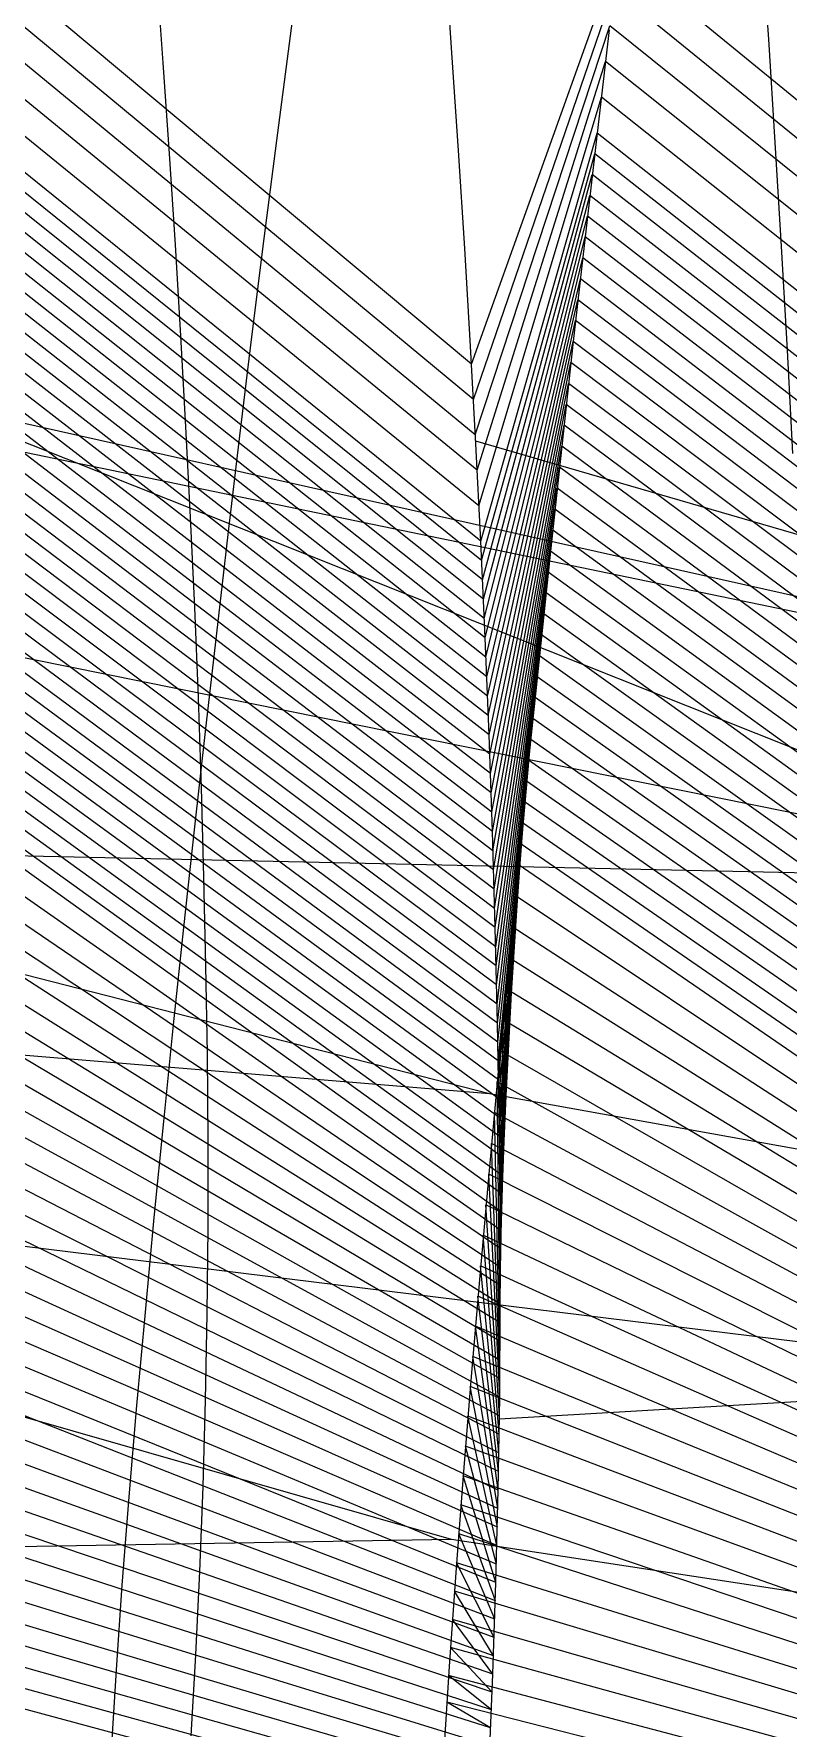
# Model space of a CAD drawing. Extents: x -483 to 483, y 0 to 271.
# Drawn here: x -414.9 to -370.7, y 99.7 to 199.1 of the extents above; entities that cross this region are included whole.
import ezdxf

# ---------------------------------------------------------------- set-up
doc = ezdxf.new("R2010")
doc.units = 0

msp = doc.modelspace()

# ---------------------------------------------------------------- linework, layer by layer
at = {"layer": 'default', "color": 3, "linetype": 'CONTINUOUS'}
for p, q in [((-371.802, 198.783, 120.406), (-372.206, 204.829, 119.873)), ((-390.377, 197.969, 135.209), (-390.777, 203.671, 134.748)), ((-407.31, 197.388, 150.44), (-407.693, 202.695, 150.048)), ((-371.413, 192.711, 120.918), (-371.802, 198.783, 120.406)), ((-389.992, 192.244, 135.653), (-390.377, 197.969, 135.209)), ((-406.943, 192.058, 150.816), (-407.31, 197.388, 150.44)), ((-406.597, 186.712, 151.171), (-406.943, 192.058, 150.816)), ((-389.629, 186.501, 136.072), (-389.992, 192.244, 135.653)), ((-371.045, 186.621, 121.403), (-371.413, 192.711, 120.918)), ((-406.273, 181.372, 151.502), (-406.597, 186.712, 151.171)), ((-389.288, 180.764, 136.465), (-389.629, 186.501, 136.072)), ((-370.699, 180.536, 121.859), (-371.045, 186.621, 121.403)), ((-405.976, 176.046, 151.806), (-406.273, 181.372, 151.502)), ((-388.974, 175.042, 136.827), (-389.288, 180.764, 136.465)), ((-370.38, 174.469, 122.28), (-370.699, 180.536, 121.859)), ((-405.706, 170.739, 152.083), (-405.976, 176.046, 151.806)), ((-388.688, 169.341, 137.157), (-388.974, 175.042, 136.827)), ((-405.464, 165.448, 152.33), (-405.706, 170.739, 152.083)), ((-388.43, 163.656, 137.454), (-388.688, 169.341, 137.157)), ((-405.252, 160.163, 152.547), (-405.464, 165.448, 152.33)), ((-388.202, 157.978, 137.717), (-388.43, 163.656, 137.454)), ((-405.071, 154.887, 152.732), (-405.252, 160.163, 152.547)), ((-388.005, 152.309, 137.944), (-388.202, 157.978, 137.717)), ((-404.921, 149.634, 152.886), (-405.071, 154.887, 152.732)), ((-387.839, 146.665, 138.135), (-388.005, 152.309, 137.944)), ((-404.804, 144.423, 153.006), (-404.921, 149.634, 152.886)), ((-387.708, 141.065, 138.286), (-387.839, 146.665, 138.135)), ((-404.723, 139.265, 153.089), (-404.804, 144.423, 153.006)), ((-387.612, 135.523, 138.397), (-387.708, 141.065, 138.286)), ((-404.679, 134.158, 153.134), (-404.723, 139.265, 153.089)), ((-387.554, 130.034, 138.464), (-387.612, 135.523, 138.397)), ((-404.679, 129.077, 153.133), (-404.679, 134.158, 153.134)), ((-387.541, 124.574, 138.479), (-387.554, 130.034, 138.464)), ((-404.727, 124.006, 153.085), (-404.679, 129.077, 153.133)), ((-387.575, 119.125, 138.44), (-387.541, 124.574, 138.479)), ((-404.826, 118.94, 152.983), (-404.727, 124.006, 153.085)), ((-404.974, 113.889, 152.832), (-404.826, 118.94, 152.983)), ((-387.661, 113.679, 138.34), (-387.575, 119.125, 138.44)), ((-405.168, 108.894, 152.634), (-404.974, 113.889, 152.832)), ((-387.796, 108.251, 138.185), (-387.661, 113.679, 138.34)), ((-405.403, 104.003, 152.393), (-405.168, 108.894, 152.634)), ((-387.978, 102.881, 137.975), (-387.796, 108.251, 138.185)), ((-405.679, 99.271, 152.11), (-405.403, 104.003, 152.393)), ((-388.202, 97.624, 137.717), (-387.978, 102.881, 137.975))]:
    msp.add_line(p, q, dxfattribs=at)
at = {"layer": 'default', "color": 5, "linetype": 'CONTINUOUS'}
for p, q in [((-399.174, 204.18, 125.068), (-399.93, 198.525, 124.197)), ((-389.23, 179.711, 136.532), (-380.611, 203.767, 108.792)), ((-389.122, 177.637, 136.657), (-380.862, 201.668, 108.461)), ((-389.013, 175.563, 136.782), (-381.113, 199.57, 108.13)), ((-381.149, 199.32, 108.082), (-381.866, 193.274, 107.137)), ((-399.93, 198.525, 124.197), (-400.675, 192.83, 123.338)), ((-388.905, 173.489, 136.907), (-381.364, 197.471, 107.799)), ((-388.796, 171.415, 137.032), (-381.615, 195.373, 107.468)), ((-400.675, 192.83, 123.338), (-401.408, 187.085, 122.492)), ((-388.688, 169.341, 137.157), (-381.866, 193.274, 107.137)), ((-381.866, 193.274, 107.137), (-382.571, 187.176, 106.207)), ((-388.636, 168.204, 137.216), (-382.007, 192.055, 106.951)), ((-388.585, 167.067, 137.276), (-382.148, 190.835, 106.765)), ((-388.533, 165.93, 137.335), (-382.289, 189.615, 106.579)), ((-388.481, 164.793, 137.395), (-382.43, 188.395, 106.393)), ((-401.408, 187.085, 122.492), (-402.13, 181.31, 121.661)), ((-388.43, 163.656, 137.454), (-382.571, 187.176, 106.207)), ((-382.571, 187.176, 106.207), (-383.264, 181.046, 105.294)), ((-388.384, 162.521, 137.507), (-382.71, 185.95, 106.025)), ((-388.339, 161.385, 137.559), (-382.848, 184.724, 105.842)), ((-388.293, 160.249, 137.612), (-382.987, 183.498, 105.659)), ((-388.248, 159.114, 137.664), (-383.125, 182.272, 105.476)), ((-402.13, 181.31, 121.661), (-402.833, 175.52, 120.85)), ((-388.202, 157.978, 137.717), (-383.264, 181.046, 105.294)), ((-383.264, 181.046, 105.294), (-383.94, 174.899, 104.402)), ((-388.163, 156.844, 137.762), (-383.399, 179.817, 105.115)), ((-388.123, 155.71, 137.808), (-383.535, 178.587, 104.937)), ((-388.084, 154.576, 137.853), (-383.67, 177.358, 104.759)), ((-388.045, 153.442, 137.898), (-383.805, 176.129, 104.58)), ((-402.833, 175.52, 120.85), (-403.522, 169.727, 120.055)), ((-388.005, 152.309, 137.944), (-383.94, 174.899, 104.402)), ((-383.94, 174.899, 104.402), (-384.602, 168.75, 103.53)), ((-387.972, 151.18, 137.982), (-384.073, 173.67, 104.228)), ((-387.939, 150.051, 138.02), (-384.205, 172.44, 104.053)), ((-387.906, 148.922, 138.058), (-384.337, 171.21, 103.879)), ((-387.873, 147.794, 138.097), (-384.469, 169.98, 103.704)), ((-403.522, 169.727, 120.055), (-404.195, 163.941, 119.28)), ((-387.839, 146.665, 138.135), (-384.602, 168.75, 103.53)), ((-384.602, 168.75, 103.53), (-385.247, 162.609, 102.679)), ((-387.813, 145.545, 138.165), (-384.731, 167.522, 103.36)), ((-387.787, 144.425, 138.195), (-384.86, 166.294, 103.19)), ((-387.761, 143.305, 138.226), (-384.989, 165.066, 103.019)), ((-404.195, 163.941, 119.28), (-404.853, 158.168, 118.521)), ((-387.734, 142.185, 138.256), (-385.118, 163.837, 102.849)), ((-387.708, 141.065, 138.286), (-385.247, 162.609, 102.679)), ((-385.247, 162.609, 102.679), (-385.879, 156.481, 101.846)), ((-387.689, 139.956, 138.308), (-385.374, 161.383, 102.512)), ((-387.67, 138.848, 138.331), (-385.5, 160.158, 102.346)), ((-404.853, 158.168, 118.521), (-405.494, 152.412, 117.782)), ((-387.65, 137.74, 138.353), (-385.626, 158.932, 102.179)), ((-387.631, 136.631, 138.375), (-385.753, 157.707, 102.013)), ((-387.612, 135.523, 138.397), (-385.879, 156.481, 101.846)), ((-385.879, 156.481, 101.846), (-386.494, 150.371, 101.036)), ((-387.6, 134.425, 138.41), (-386.002, 155.259, 101.684)), ((-387.589, 133.328, 138.424), (-386.125, 154.037, 101.522)), ((-405.494, 152.412, 117.782), (-406.117, 146.678, 117.064)), ((-387.577, 132.23, 138.437), (-386.248, 152.815, 101.36)), ((-387.566, 131.132, 138.451), (-386.371, 151.593, 101.198)), ((-387.554, 130.034, 138.464), (-386.494, 150.371, 101.036)), ((-386.494, 150.371, 101.036), (-387.091, 144.285, 100.249)), ((-387.551, 128.942, 138.467), (-386.673, 148.545, 100.8)), ((-406.117, 146.678, 117.064), (-406.72, 140.97, 116.369)), ((-387.549, 127.85, 138.47), (-386.852, 146.72, 100.563)), ((-387.091, 144.285, 100.249), (-387.668, 138.227, 99.488)), ((-387.546, 126.758, 138.473), (-387.031, 144.894, 100.327)), ((-387.543, 125.666, 138.476), (-387.206, 143.073, 100.096)), ((-387.541, 124.574, 138.479), (-387.379, 141.256, 99.868)), ((-406.72, 140.97, 116.369), (-407.299, 135.295, 115.701)), ((-387.547, 123.484, 138.472), (-387.552, 139.438, 99.64)), ((-387.668, 138.227, 99.488), (-388.223, 132.204, 98.756)), ((-387.554, 122.394, 138.464), (-387.723, 137.624, 99.415)), ((-407.299, 135.295, 115.701), (-407.853, 129.672, 115.063)), ((-387.561, 121.304, 138.456), (-387.89, 135.817, 99.195)), ((-387.568, 120.215, 138.448), (-388.056, 134.011, 98.976)), ((-388.223, 132.204, 98.756), (-388.752, 126.235, 98.058)), ((-387.575, 119.125, 138.44), (-388.223, 132.204, 98.756)), ((-387.592, 118.036, 138.42), (-388.381, 130.413, 98.547)), ((-407.853, 129.672, 115.063), (-408.377, 124.108, 114.459)), ((-387.609, 116.947, 138.4), (-388.54, 128.622, 98.337)), ((-388.752, 126.235, 98.058), (-389.253, 120.33, 97.398)), ((-387.626, 115.857, 138.38), (-388.699, 126.832, 98.128)), ((-387.644, 114.768, 138.36), (-388.852, 125.054, 97.926)), ((-408.377, 124.108, 114.459), (-408.871, 118.631, 113.89)), ((-387.661, 113.679, 138.34), (-389.002, 123.282, 97.728)), ((-387.688, 112.594, 138.309), (-389.153, 121.511, 97.53)), ((-389.253, 120.33, 97.398), (-389.724, 114.517, 96.777)), ((-387.715, 111.508, 138.278), (-389.3, 119.749, 97.336)), ((-408.871, 118.631, 113.89), (-409.325, 113.279, 113.366)), ((-387.742, 110.422, 138.247), (-389.441, 118.005, 97.15)), ((-387.769, 109.337, 138.216), (-389.583, 116.261, 96.963)), ((-389.724, 114.517, 96.777), (-390.157, 108.837, 96.206)), ((-387.796, 108.251, 138.185), (-389.724, 114.517, 96.777)), ((-409.325, 113.279, 113.366), (-409.731, 108.095, 112.899)), ((-387.832, 107.177, 138.143), (-389.854, 112.813, 96.606)), ((-387.869, 106.103, 138.101), (-389.984, 111.109, 96.434)), ((-387.905, 105.029, 138.059), (-390.114, 109.405, 96.263)), ((-390.157, 108.837, 96.206), (-390.543, 103.335, 95.698)), ((-409.731, 108.095, 112.899), (-410.078, 103.133, 112.498)), ((-387.942, 103.955, 138.017), (-390.234, 107.737, 96.104)), ((-387.978, 102.881, 137.975), (-390.35, 106.086, 95.952)), ((-388.023, 101.83, 137.924), (-390.465, 104.436, 95.799)), ((-410.078, 103.133, 112.498), (-410.361, 98.428, 112.172)), ((-390.543, 103.335, 95.698), (-390.871, 98.069, 95.264)), ((-388.067, 100.779, 137.872), (-390.575, 102.809, 95.654)), ((-388.112, 99.727, 137.82), (-390.674, 101.229, 95.524))]:
    msp.add_line(p, q, dxfattribs=at)
at = {"layer": 'default', "color": 1, "linetype": 'CONTINUOUS'}
for p, q in [((-350.384, 179.051, 107.904), (-380.611, 203.767, 108.792)), ((-389.23, 179.711, 136.532), (-416.169, 202.222, 141.372)), ((-350.278, 176.848, 108.061), (-380.862, 201.668, 108.461)), ((-389.122, 177.637, 136.657), (-416.444, 200.31, 141.091)), ((-350.172, 174.644, 108.218), (-381.113, 199.57, 108.13)), ((-389.013, 175.563, 136.782), (-416.718, 198.398, 140.81)), ((-350.066, 172.44, 108.374), (-381.364, 197.471, 107.799)), ((-388.905, 173.489, 136.907), (-416.993, 196.486, 140.528)), ((-349.96, 170.236, 108.531), (-381.615, 195.373, 107.468)), ((-388.796, 171.415, 137.032), (-417.268, 194.574, 140.247)), ((-349.855, 168.033, 108.688), (-381.866, 193.274, 107.137)), ((-388.688, 169.341, 137.157), (-417.542, 192.662, 139.966)), ((-349.801, 166.769, 108.767), (-382.007, 192.055, 106.951)), ((-388.636, 168.204, 137.216), (-417.691, 191.593, 139.814)), ((-349.748, 165.506, 108.846), (-382.148, 190.835, 106.765)), ((-388.585, 167.067, 137.276), (-417.839, 190.525, 139.662)), ((-388.533, 165.93, 137.335), (-417.987, 189.456, 139.51)), ((-349.695, 164.243, 108.925), (-382.289, 189.615, 106.579)), ((-388.481, 164.793, 137.395), (-418.136, 188.388, 139.358)), ((-349.641, 162.979, 109.004), (-382.43, 188.395, 106.393)), ((-388.43, 163.656, 137.454), (-418.284, 187.319, 139.206)), ((-349.588, 161.716, 109.083), (-382.571, 187.176, 106.207)), ((-388.384, 162.521, 137.507), (-418.43, 186.246, 139.057)), ((-349.54, 160.454, 109.154), (-382.71, 185.95, 106.025)), ((-388.339, 161.385, 137.559), (-418.576, 185.172, 138.908)), ((-388.293, 160.249, 137.612), (-418.722, 184.098, 138.758)), ((-349.493, 159.192, 109.224), (-382.848, 184.724, 105.842)), ((-388.248, 159.114, 137.664), (-418.868, 183.024, 138.609)), ((-349.445, 157.93, 109.295), (-382.987, 183.498, 105.659)), ((-388.202, 157.978, 137.717), (-419.014, 181.95, 138.459)), ((-349.398, 156.668, 109.365), (-383.125, 182.272, 105.476)), ((-388.163, 156.844, 137.762), (-419.157, 180.873, 138.313)), ((-349.35, 155.406, 109.436), (-383.264, 181.046, 105.294)), ((-388.123, 155.71, 137.808), (-419.299, 179.796, 138.167)), ((-349.308, 154.146, 109.498), (-383.399, 179.817, 105.115)), ((-388.084, 154.576, 137.853), (-419.442, 178.72, 138.021)), ((-349.267, 152.886, 109.559), (-383.535, 178.587, 104.937)), ((-388.045, 153.442, 137.898), (-419.585, 177.643, 137.875)), ((-349.225, 151.626, 109.621), (-383.67, 177.358, 104.759)), ((-388.005, 152.309, 137.944), (-419.727, 176.566, 137.729)), ((-349.183, 150.366, 109.683), (-383.805, 176.129, 104.58)), ((-387.972, 151.18, 137.982), (-419.867, 175.489, 137.586)), ((-349.141, 149.106, 109.745), (-383.94, 174.899, 104.402)), ((-387.939, 150.051, 138.02), (-420.007, 174.411, 137.443)), ((-387.906, 148.922, 138.058), (-420.146, 173.334, 137.3)), ((-349.106, 147.852, 109.798), (-384.073, 173.67, 104.228)), ((-387.873, 147.794, 138.097), (-420.286, 172.257, 137.158)), ((-349.07, 146.598, 109.851), (-384.205, 172.44, 104.053)), ((-387.839, 146.665, 138.135), (-420.425, 171.179, 137.015)), ((-349.034, 145.343, 109.904), (-384.337, 171.21, 103.879)), ((-387.813, 145.545, 138.165), (-420.562, 170.103, 136.875)), ((-348.998, 144.089, 109.957), (-384.469, 169.98, 103.704)), ((-387.787, 144.425, 138.195), (-420.698, 169.027, 136.735)), ((-387.761, 143.305, 138.226), (-420.835, 167.951, 136.596)), ((-348.962, 142.835, 110.01), (-384.602, 168.75, 103.53)), ((-348.933, 141.59, 110.053), (-384.731, 167.522, 103.36)), ((-387.734, 142.185, 138.256), (-420.971, 166.875, 136.456)), ((-348.904, 140.345, 110.097), (-384.86, 166.294, 103.19)), ((-387.708, 141.065, 138.286), (-421.107, 165.799, 136.317)), ((-348.875, 139.1, 110.14), (-384.989, 165.066, 103.019)), ((-387.689, 139.956, 138.308), (-421.241, 164.726, 136.18)), ((-387.67, 138.848, 138.331), (-421.374, 163.652, 136.043)), ((-348.845, 137.856, 110.183), (-385.118, 163.837, 102.849)), ((-387.65, 137.74, 138.353), (-421.508, 162.578, 135.906)), ((-348.816, 136.611, 110.227), (-385.247, 162.609, 102.679)), ((-387.631, 136.631, 138.375), (-421.642, 161.505, 135.77)), ((-348.794, 135.379, 110.26), (-385.374, 161.383, 102.512)), ((-387.612, 135.523, 138.397), (-421.775, 160.431, 135.633)), ((-348.771, 134.147, 110.293), (-385.5, 160.158, 102.346)), ((-387.6, 134.425, 138.41), (-421.905, 159.361, 135.5)), ((-387.589, 133.328, 138.424), (-422.035, 158.29, 135.367)), ((-348.749, 132.915, 110.327), (-385.626, 158.932, 102.179)), ((-387.577, 132.23, 138.437), (-422.165, 157.219, 135.233)), ((-348.726, 131.683, 110.36), (-385.753, 157.707, 102.013)), ((-387.566, 131.132, 138.451), (-422.295, 156.149, 135.1)), ((-348.704, 130.452, 110.393), (-385.879, 156.481, 101.846)), ((-387.554, 130.034, 138.464), (-422.425, 155.078, 134.967)), ((-348.688, 129.231, 110.416), (-386.002, 155.259, 101.684)), ((-348.673, 128.011, 110.438), (-386.125, 154.037, 101.522)), ((-387.551, 128.942, 138.467), (-422.615, 153.479, 134.773)), ((-348.658, 126.791, 110.461), (-386.248, 152.815, 101.36)), ((-387.549, 127.85, 138.47), (-422.805, 151.879, 134.579)), ((-348.643, 125.571, 110.484), (-386.371, 151.593, 101.198)), ((-387.546, 126.758, 138.473), (-422.995, 150.279, 134.384)), ((-348.627, 124.351, 110.506), (-386.494, 150.371, 101.036)), ((-387.543, 125.666, 138.476), (-423.18, 148.685, 134.194)), ((-348.621, 123.137, 110.516), (-386.673, 148.545, 100.8)), ((-387.541, 124.574, 138.479), (-423.364, 147.092, 134.006)), ((-348.614, 121.923, 110.526), (-386.852, 146.72, 100.563)), ((-387.547, 123.484, 138.472), (-423.548, 145.5, 133.818)), ((-348.607, 120.709, 110.536), (-387.031, 144.894, 100.327)), ((-387.554, 122.394, 138.464), (-423.729, 143.91, 133.633)), ((-387.561, 121.304, 138.456), (-423.906, 142.327, 133.452)), ((-348.6, 119.495, 110.546), (-387.206, 143.073, 100.096)), ((-348.594, 118.281, 110.556), (-387.379, 141.256, 99.868)), ((-387.568, 120.215, 138.448), (-424.083, 140.744, 133.271)), ((-387.575, 119.125, 138.44), (-424.259, 139.161, 133.09)), ((-348.596, 117.07, 110.553), (-387.552, 139.438, 99.64)), ((-387.592, 118.036, 138.42), (-424.428, 137.592, 132.917)), ((-348.598, 115.858, 110.549), (-387.723, 137.624, 99.415)), ((-387.609, 116.947, 138.4), (-424.597, 136.023, 132.744)), ((-348.601, 114.647, 110.546), (-387.89, 135.817, 99.195)), ((-387.626, 115.857, 138.38), (-424.766, 134.454, 132.571)), ((-348.603, 113.435, 110.543), (-388.056, 134.011, 98.976)), ((-387.644, 114.768, 138.36), (-424.93, 132.896, 132.404)), ((-348.605, 112.223, 110.539), (-388.223, 132.204, 98.756)), ((-387.661, 113.679, 138.34), (-425.09, 131.344, 132.24)), ((-348.617, 111.013, 110.521), (-388.381, 130.413, 98.547)), ((-387.688, 112.594, 138.309), (-425.25, 129.792, 132.076)), ((-387.715, 111.508, 138.278), (-425.407, 128.248, 131.915)), ((-348.63, 109.802, 110.503), (-388.54, 128.622, 98.337)), ((-387.742, 110.422, 138.247), (-425.558, 126.719, 131.76)), ((-348.642, 108.591, 110.485), (-388.699, 126.832, 98.128)), ((-387.769, 109.337, 138.216), (-425.709, 125.191, 131.606)), ((-348.654, 107.38, 110.467), (-388.852, 125.054, 97.926)), ((-387.796, 108.251, 138.185), (-425.86, 123.663, 131.451)), ((-348.666, 106.169, 110.449), (-389.002, 123.282, 97.728)), ((-387.832, 107.177, 138.143), (-426, 122.17, 131.308)), ((-348.688, 104.962, 110.417), (-389.153, 121.511, 97.53)), ((-387.869, 106.103, 138.101), (-426.139, 120.677, 131.166)), ((-348.709, 103.755, 110.385), (-389.3, 119.749, 97.336)), ((-387.905, 105.029, 138.059), (-426.278, 119.183, 131.023)), ((-387.942, 103.955, 138.017), (-426.408, 117.721, 130.891)), ((-348.731, 102.548, 110.353), (-389.441, 118.005, 97.15)), ((-387.978, 102.881, 137.975), (-426.532, 116.275, 130.763)), ((-348.752, 101.341, 110.321), (-389.583, 116.261, 96.963)), ((-388.023, 101.83, 137.924), (-426.657, 114.828, 130.636)), ((-348.774, 100.134, 110.29), (-389.724, 114.517, 96.777)), ((-388.067, 100.779, 137.872), (-426.776, 113.403, 130.514)), ((-348.804, 98.94, 110.245), (-389.854, 112.813, 96.606)), ((-388.112, 99.727, 137.82), (-426.883, 112.018, 130.404)), ((-388.157, 98.676, 137.769), (-426.99, 110.633, 130.295)), ((-348.834, 97.745, 110.2), (-389.984, 111.109, 96.434)), ((-348.865, 96.551, 110.155), (-390.114, 109.405, 96.263)), ((-388.202, 97.624, 137.717), (-427.097, 109.248, 130.185)), ((-388.255, 96.607, 137.656), (-427.185, 107.935, 130.095)), ((-348.895, 95.357, 110.11), (-390.234, 107.737, 96.104)), ((-388.308, 95.589, 137.595), (-427.272, 106.623, 130.006)), ((-348.926, 94.163, 110.065), (-390.35, 106.086, 95.952)), ((-388.361, 94.572, 137.534), (-427.36, 105.31, 129.916)), ((-348.964, 92.994, 110.008), (-390.465, 104.436, 95.799)), ((-388.414, 93.554, 137.473), (-427.433, 104.048, 129.841)), ((-349.002, 91.824, 109.951), (-390.575, 102.809, 95.654)), ((-349.041, 90.655, 109.894), (-390.674, 101.229, 95.524))]:
    msp.add_line(p, q, dxfattribs=at)
at = {"layer": 'default', "color": 8, "linetype": 'CONTINUOUS'}
for p, q in [((-350.979, 149.457, 383.713), (-472.943, 198.029, 255.59)), ((-315.565, 153.848, 311.951), (-447.348, 181.138, 196.627)), ((-315.565, 153.848, 311.951), (-421.337, 177.553, 166.908)), ((-315.565, 153.848, 311.951), (-388.983, 175.201, 136.817)), ((-350.979, 149.457, 383.713), (-474.796, 174.477, 255.531)), ((-388.178, 136.918, 278.768), (-463.827, 156.27, 225.002)), ((-350.979, 149.457, 383.713), (-476.548, 152.198, 255.474)), ((-388.178, 136.918, 278.768), (-446.726, 141.756, 197.081)), ((-265.991, 114.892, 402.098), (-388.178, 136.918, 278.768)), ((-390.402, 110.783, 276.705), (-466.44, 132.545, 224.139)), ((-350.774, 119.996, 249.092), (-420.292, 128.554, 167.858)), ((-350.774, 119.996, 249.092), (-387.595, 117.84, 138.417)), ((-390.402, 110.783, 276.705), (-449.47, 109.758, 195.081)), ((-266.968, 91.838, 399.301), (-390.402, 110.783, 276.705))]:
    msp.add_line(p, q, dxfattribs=at)

doc.saveas('drawing.dxf')
